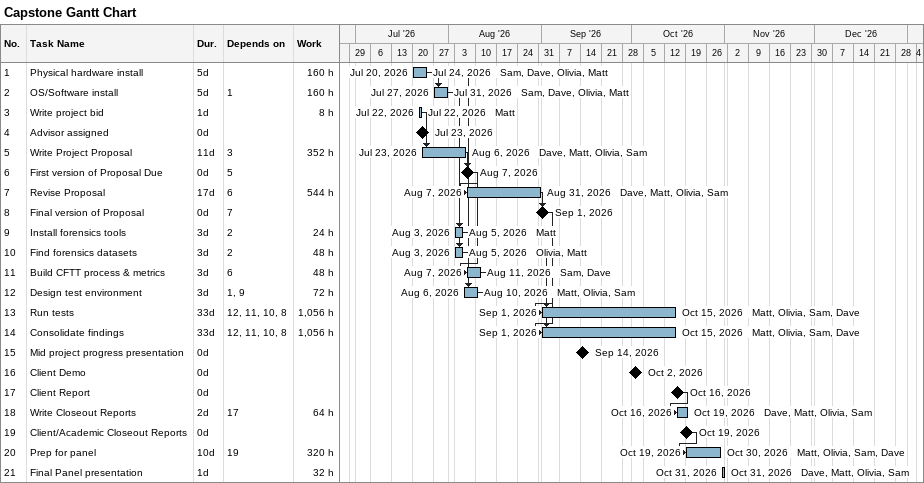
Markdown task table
Capstone Gantt Chart

| ID | Task | Duration | Start | Finish | Predecessors | Resources | Work (h) |
|---|---|---|---|---|---|---|---|
| 1 | Physical hardware install | 5d | 2026-07-20 | 2026-07-24 |  | Sam, Dave, Olivia, Matt | 160 |
| 2 | OS/Software install | 5d | 2026-07-27 | 2026-07-31 | 1 | Sam, Dave, Olivia, Matt | 160 |
| 3 | Write project bid | 1d | 2026-07-22 | 2026-07-22 |  | Matt | 8 |
| 4 | Advisor assigned | 0d | 2026-07-23 | 2026-07-23 |  |  |  |
| 5 | Write Project Proposal | 11d | 2026-07-23 | 2026-08-06 | 3 | Dave, Matt, Olivia, Sam | 352 |
| 6 | First version of Proposal Due | 0d | 2026-08-07 | 2026-08-07 | 5 |  |  |
| 7 | Revise Proposal | 17d | 2026-08-07 | 2026-08-31 | 6 | Dave, Matt, Olivia, Sam | 544 |
| 8 | Final version of Proposal | 0d | 2026-09-01 | 2026-09-01 | 7 |  |  |
| 9 | Install forensics tools | 3d | 2026-08-03 | 2026-08-05 | 2 | Matt | 24 |
| 10 | Find forensics datasets | 3d | 2026-08-03 | 2026-08-05 | 2 | Olivia, Matt | 48 |
| 11 | Build CFTT process & metrics | 3d | 2026-08-07 | 2026-08-11 | 6 | Sam, Dave | 48 |
| 12 | Design test environment | 3d | 2026-08-06 | 2026-08-10 | 1, 9 | Matt, Olivia, Sam | 72 |
| 13 | Run tests | 33d | 2026-09-01 | 2026-10-15 | 12, 11, 10, 8 | Matt, Olivia, Sam, Dave | 1056 |
| 14 | Consolidate findings | 33d | 2026-09-01 | 2026-10-15 | 12, 11, 10, 8 | Matt, Olivia, Sam, Dave | 1056 |
| 15 | Mid project progress presentation | 0d | 2026-09-14 | 2026-09-14 |  |  |  |
| 16 | Client Demo | 0d | 2026-10-02 | 2026-10-02 |  |  |  |
| 17 | Client Report | 0d | 2026-10-16 | 2026-10-16 |  |  |  |
| 18 | Write Closeout Reports | 2d | 2026-10-16 | 2026-10-19 | 17 | Dave, Matt, Olivia, Sam | 64 |
| 19 | Client/Academic Closeout Reports | 0d | 2026-10-19 | 2026-10-19 |  |  |  |
| 20 | Prep for panel | 10d | 2026-10-19 | 2026-10-30 | 19 | Matt, Olivia, Sam, Dave | 320 |
| 21 | Final Panel presentation | 1d | 2026-10-31 | 2026-10-31 |  | Dave, Matt, Olivia, Sam | 32 |
